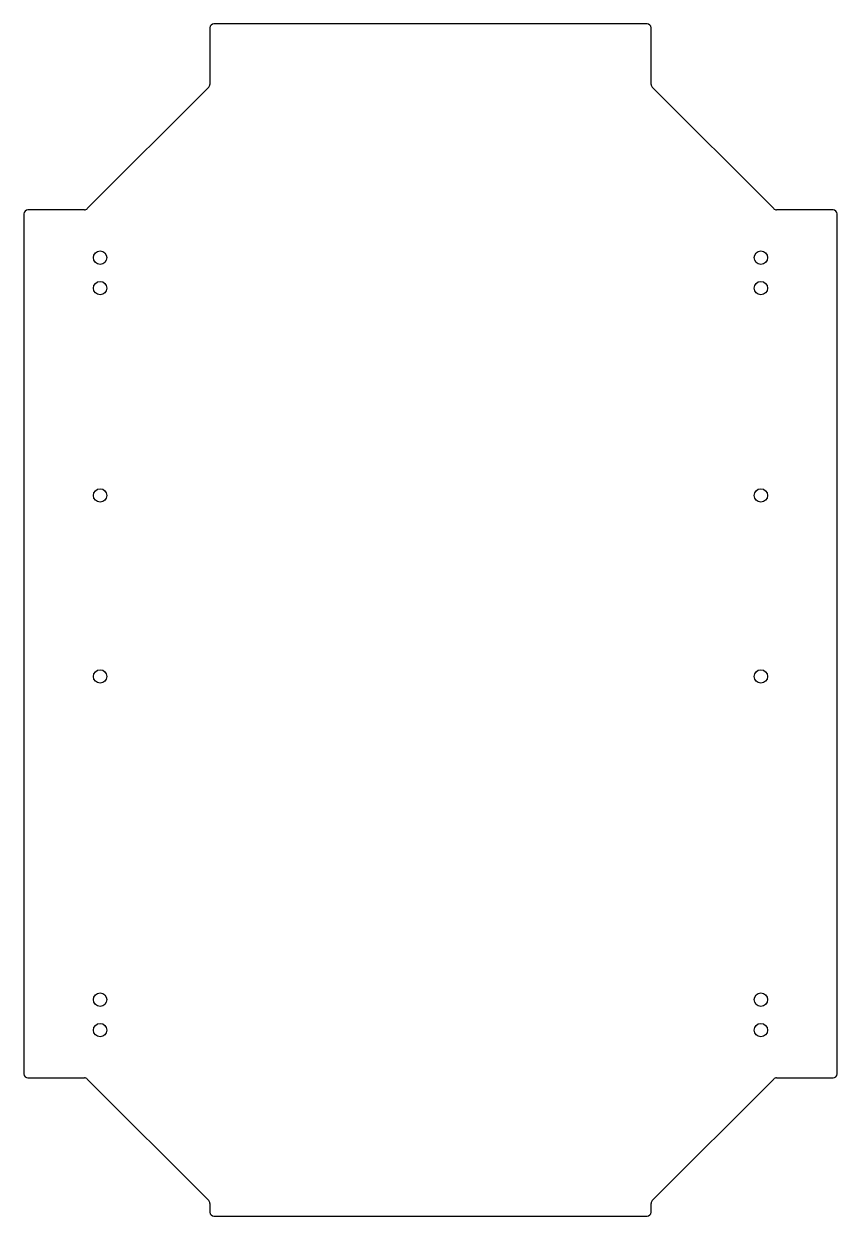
# Model space of a CAD drawing. Header units: millimetres. Extents: x -200 to 200, y -293 to 293.
import ezdxf

# ---------------------------------------------------------------- set-up
doc = ezdxf.new("R2010")
doc.units = ezdxf.units.MM
doc.layers.add('CUTOUTS', color=1, linetype='CONTINUOUS')
doc.layers.add('PERIMETER', color=5, linetype='CONTINUOUS')

msp = doc.modelspace()

# ---------------------------------------------------------------- linework, layer by layer
at = {"layer": 'CUTOUTS'}
for centre in [(-162.5, 178.25), (162.5, 178.25), (-162.5, 163.25), (162.5, 163.25), (-162.5, 61.25), (162.5, 61.25), (-162.5, -27.75), (162.5, -27.75), (-162.5, -186.75), (162.5, -186.75), (-162.5, -201.75), (162.5, -201.75)]:
    msp.add_circle(centre, 3.3, dxfattribs=at)
at = {"layer": 'PERIMETER'}
for p, q in [((-108.5, 291.25), (-108.5, 263.46)), ((106.5, 293.25), (-106.5, 293.25)), ((108.5, 263.46), (108.5, 291.25)), ((-109.09, 262.04), (-168.79, 202.34)), ((168.79, 202.34), (109.09, 262.04)), ((-200, 199.75), (-200, -223.25)), ((-170.21, 201.75), (-198, 201.75)), ((198, 201.75), (170.21, 201.75)), ((200, -223.25), (200, 199.75)), ((-198, -225.25), (-170.21, -225.25)), ((-168.79, -225.84), (-109.09, -285.54)), ((109.09, -285.54), (168.79, -225.84)), ((170.21, -225.25), (198, -225.25)), ((-108.5, -286.96), (-108.5, -291.25)), ((108.5, -291.25), (108.5, -286.96)), ((-106.5, -293.25), (106.5, -293.25))]:
    msp.add_line(p, q, dxfattribs=at)
for centre, start, end in [((106.5, 291.25), 0, 90), ((-106.5, 291.25), 90, 180), ((-110.5, 263.46), -45, 0), ((110.5, 263.46), 180, 225), ((-198, 199.75), 90, 180), ((-170.21, 203.75), 270, 315), ((170.21, 203.75), 225, 270), ((198, 199.75), 0, 90), ((-198, -223.25), 180, 270), ((-170.21, -227.25), 45, 90), ((170.21, -227.25), 90, 135), ((198, -223.25), 270, 360), ((-110.5, -286.96), 0, 45), ((110.5, -286.96), 135, 180), ((-106.5, -291.25), 180, 270), ((106.5, -291.25), 270, 360)]:
    msp.add_arc(centre, 2, start, end, dxfattribs=at)

doc.saveas('drawing.dxf')
